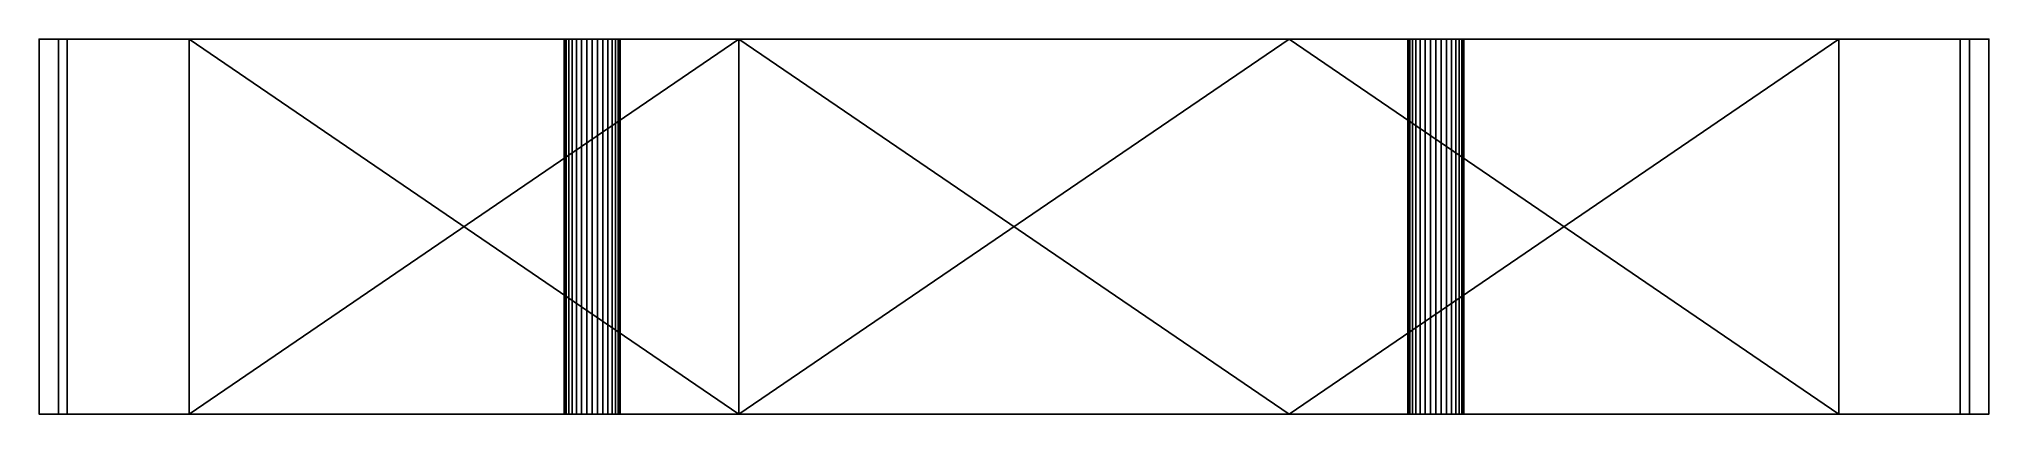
# Model space of a CAD drawing. Extents: x -52 to 52, y -209 to -189.
import ezdxf

# ---------------------------------------------------------------- set-up
doc = ezdxf.new("R2010")
doc.units = 0

msp = doc.modelspace()

# ---------------------------------------------------------------- linework, layer by layer
for points in [[(-50.96, -189.24, 20), (-50.96, -209.24, 20), (-52, -209.24, 55), (-52, -189.24, 55)], [(-50.96, -189.24, 20), (-52, -189.24, 55), (-44, -189.24, 55)], [(-44, -209.24, 55), (-44, -189.24, 55), (-52, -189.24, 55), (-52, -209.24, 55)], [(-44, -189.24, 43), (-44, -189.24, 20), (-50.96, -189.24, 20)], [(-44, -189.24, 55), (-44, -189.24, 43), (-50.96, -189.24, 20)], [(-50.49, -189.24, 0), (-50.96, -189.24, 20), (-44, -189.24, 20)], [(-50.96, -209.24, 20), (-50.96, -189.24, 20), (-50.49, -189.24, 0), (-50.49, -209.24, 0)], [(-50.49, -189.24, 0), (-44, -189.24, 20), (-44, -189.24, 13.33)], [(-44, -189.24, 13.33), (-44, -189.24, 0), (-50.49, -189.24, 0)], [(-50.49, -209.24, 0), (-50.49, -189.24, 0), (-44, -189.24, 0), (-44, -209.24, 0)], [(-44, -189.24, 43), (-44, -209.24, 43), (-44, -209.24, 20), (-44, -189.24, 20)], [(-44, -189.24, 13.33), (-44, -189.24, 6.67), (-44, -189.24, 0)], [(-14.67, -189.24, 20), (-44, -189.24, 20), (-44, -209.24, 20)], [(-14.67, -189.24, 20), (-44, -209.24, 20), (-14.67, -209.24, 20)], [(-14.67, -209.24, 0), (-44, -209.24, 0), (-44, -189.24, 0)], [(-14.67, -209.24, 0), (-44, -189.24, 0), (-14.67, -189.24, 0)], [(-44, -189.24, 55), (-44, -209.24, 55), (-44, -209.24, 43), (-44, -189.24, 43)], [(-44, -189.24, 55), (44, -189.24, 55), (44, -209.24, 55), (-44, -209.24, 55)], [(-44, -209.24, 43), (44, -209.24, 43), (44, -189.24, 43), (-44, -189.24, 43)], [(44, -189.24, 55), (-44, -189.24, 55), (-44, -189.24, 43), (44, -189.24, 43)], [(-44, -189.24, 0), (-44, -189.24, 6.67), (-14.67, -189.24, 6.67), (-14.67, -189.24, 0)], [(-14.67, -189.24, 6.67), (-44, -189.24, 6.67), (-44, -189.24, 13.33)], [(-44, -189.24, 13.33), (-24, -189.24, 10), (-23.97, -189.24, 9.71)], [(-44, -189.24, 13.33), (-23.97, -189.24, 9.71), (-23.89, -189.24, 9.43)], [(-44, -189.24, 13.33), (-23.89, -189.24, 9.43), (-23.75, -189.24, 9.17)], [(-44, -189.24, 13.33), (-23.75, -189.24, 9.17), (-23.56, -189.24, 8.94)], [(-44, -189.24, 13.33), (-23.56, -189.24, 8.94), (-23.33, -189.24, 8.75)], [(-44, -189.24, 13.33), (-23.33, -189.24, 8.75), (-23.07, -189.24, 8.61)], [(-44, -189.24, 13.33), (-23.07, -189.24, 8.61), (-22.79, -189.24, 8.53)], [(-14.67, -189.24, 6.67), (-44, -189.24, 13.33), (-22.79, -189.24, 8.53)], [(-44, -189.24, 13.33), (-44, -189.24, 20), (-14.67, -189.24, 20), (-14.67, -189.24, 13.33)], [(-23.97, -189.24, 10.29), (-24, -189.24, 10), (-44, -189.24, 13.33)], [(-23.89, -189.24, 10.57), (-23.97, -189.24, 10.29), (-44, -189.24, 13.33)], [(-23.75, -189.24, 10.83), (-23.89, -189.24, 10.57), (-44, -189.24, 13.33)], [(-23.56, -189.24, 11.06), (-23.75, -189.24, 10.83), (-44, -189.24, 13.33)], [(-23.33, -189.24, 11.25), (-23.56, -189.24, 11.06), (-44, -189.24, 13.33)], [(-23.07, -189.24, 11.39), (-23.33, -189.24, 11.25), (-44, -189.24, 13.33)], [(-22.79, -189.24, 11.47), (-23.07, -189.24, 11.39), (-44, -189.24, 13.33)], [(-14.67, -189.24, 13.33), (-22.79, -189.24, 11.47), (-44, -189.24, 13.33)], [(-23.97, -209.24, 9.71), (-23.97, -189.24, 9.71), (-24, -189.24, 10), (-24, -209.24, 10)], [(-24, -209.24, 10), (-24, -189.24, 10), (-23.97, -189.24, 10.29), (-23.97, -209.24, 10.29)], [(-23.89, -209.24, 9.43), (-23.89, -189.24, 9.43), (-23.97, -189.24, 9.71), (-23.97, -209.24, 9.71)], [(-23.97, -209.24, 10.29), (-23.97, -189.24, 10.29), (-23.89, -189.24, 10.57), (-23.89, -209.24, 10.57)], [(-23.75, -209.24, 9.17), (-23.75, -189.24, 9.17), (-23.89, -189.24, 9.43), (-23.89, -209.24, 9.43)], [(-23.89, -209.24, 10.57), (-23.89, -189.24, 10.57), (-23.75, -189.24, 10.83), (-23.75, -209.24, 10.83)], [(-23.56, -209.24, 8.94), (-23.56, -189.24, 8.94), (-23.75, -189.24, 9.17), (-23.75, -209.24, 9.17)], [(-23.75, -209.24, 10.83), (-23.75, -189.24, 10.83), (-23.56, -189.24, 11.06), (-23.56, -209.24, 11.06)], [(-23.33, -209.24, 8.75), (-23.33, -189.24, 8.75), (-23.56, -189.24, 8.94), (-23.56, -209.24, 8.94)], [(-23.56, -209.24, 11.06), (-23.56, -189.24, 11.06), (-23.33, -189.24, 11.25), (-23.33, -209.24, 11.25)], [(-23.07, -209.24, 8.61), (-23.07, -189.24, 8.61), (-23.33, -189.24, 8.75), (-23.33, -209.24, 8.75)], [(-23.33, -209.24, 11.25), (-23.33, -189.24, 11.25), (-23.07, -189.24, 11.39), (-23.07, -209.24, 11.39)], [(-22.79, -209.24, 8.53), (-22.79, -189.24, 8.53), (-23.07, -189.24, 8.61), (-23.07, -209.24, 8.61)], [(-23.07, -209.24, 11.39), (-23.07, -189.24, 11.39), (-22.79, -189.24, 11.47), (-22.79, -209.24, 11.47)], [(-14.67, -189.24, 6.67), (-22.79, -189.24, 8.53), (-22.5, -189.24, 8.5)], [(-14.67, -189.24, 13.33), (-22.5, -189.24, 11.5), (-22.79, -189.24, 11.47)], [(-22.5, -209.24, 8.5), (-22.5, -189.24, 8.5), (-22.79, -189.24, 8.53), (-22.79, -209.24, 8.53)], [(-22.79, -209.24, 11.47), (-22.79, -189.24, 11.47), (-22.5, -189.24, 11.5), (-22.5, -209.24, 11.5)], [(-22.5, -189.24, 8.5), (-22.21, -189.24, 8.53), (-14.67, -189.24, 6.67)], [(-14.67, -189.24, 13.33), (-22.21, -189.24, 11.47), (-22.5, -189.24, 11.5)], [(-22.21, -209.24, 8.53), (-22.21, -189.24, 8.53), (-22.5, -189.24, 8.5), (-22.5, -209.24, 8.5)], [(-22.5, -209.24, 11.5), (-22.5, -189.24, 11.5), (-22.21, -189.24, 11.47), (-22.21, -209.24, 11.47)], [(-22.21, -189.24, 8.53), (-21.93, -189.24, 8.61), (-14.67, -189.24, 6.67)], [(-14.67, -189.24, 13.33), (-21.93, -189.24, 11.39), (-22.21, -189.24, 11.47)], [(-22.21, -209.24, 11.47), (-22.21, -189.24, 11.47), (-21.93, -189.24, 11.39), (-21.93, -209.24, 11.39)], [(-21.93, -209.24, 8.61), (-21.93, -189.24, 8.61), (-22.21, -189.24, 8.53), (-22.21, -209.24, 8.53)], [(-21.93, -189.24, 8.61), (-21.67, -189.24, 8.75), (-14.67, -189.24, 6.67)], [(-14.67, -189.24, 13.33), (-21.67, -189.24, 11.25), (-21.93, -189.24, 11.39)], [(-21.93, -209.24, 11.39), (-21.93, -189.24, 11.39), (-21.67, -189.24, 11.25), (-21.67, -209.24, 11.25)], [(-21.67, -209.24, 8.75), (-21.67, -189.24, 8.75), (-21.93, -189.24, 8.61), (-21.93, -209.24, 8.61)], [(-21.67, -189.24, 8.75), (-21.44, -189.24, 8.94), (-14.67, -189.24, 6.67)], [(-21.67, -209.24, 11.25), (-21.67, -189.24, 11.25), (-21.44, -189.24, 11.06), (-21.44, -209.24, 11.06)], [(-14.67, -189.24, 13.33), (-21.44, -189.24, 11.06), (-21.67, -189.24, 11.25)], [(-21.44, -209.24, 8.94), (-21.44, -189.24, 8.94), (-21.67, -189.24, 8.75), (-21.67, -209.24, 8.75)], [(-21.44, -189.24, 8.94), (-21.25, -189.24, 9.17), (-14.67, -189.24, 6.67)], [(-21.44, -209.24, 11.06), (-21.44, -189.24, 11.06), (-21.25, -189.24, 10.83), (-21.25, -209.24, 10.83)], [(-14.67, -189.24, 13.33), (-21.25, -189.24, 10.83), (-21.44, -189.24, 11.06)], [(-21.25, -209.24, 9.17), (-21.25, -189.24, 9.17), (-21.44, -189.24, 8.94), (-21.44, -209.24, 8.94)], [(-21.25, -189.24, 9.17), (-21.11, -189.24, 9.43), (-14.67, -189.24, 6.67)], [(-21.25, -209.24, 10.83), (-21.25, -189.24, 10.83), (-21.11, -189.24, 10.57), (-21.11, -209.24, 10.57)], [(-14.67, -189.24, 13.33), (-21.11, -189.24, 10.57), (-21.25, -189.24, 10.83)], [(-21.11, -209.24, 9.43), (-21.11, -189.24, 9.43), (-21.25, -189.24, 9.17), (-21.25, -209.24, 9.17)], [(-21.11, -189.24, 9.43), (-21.03, -189.24, 9.71), (-14.67, -189.24, 6.67)], [(-14.67, -189.24, 13.33), (-21.03, -189.24, 10.29), (-21.11, -189.24, 10.57)], [(-21.11, -209.24, 10.57), (-21.11, -189.24, 10.57), (-21.03, -189.24, 10.29), (-21.03, -209.24, 10.29)], [(-21.03, -209.24, 9.71), (-21.03, -189.24, 9.71), (-21.11, -189.24, 9.43), (-21.11, -209.24, 9.43)], [(-21.03, -189.24, 9.71), (-21, -189.24, 10), (-14.67, -189.24, 6.67)], [(-14.67, -189.24, 13.33), (-21, -189.24, 10), (-21.03, -189.24, 10.29)], [(-21.03, -209.24, 10.29), (-21.03, -189.24, 10.29), (-21, -189.24, 10), (-21, -209.24, 10)], [(-21, -209.24, 10), (-21, -189.24, 10), (-21.03, -189.24, 9.71), (-21.03, -209.24, 9.71)], [(-21, -189.24, 10), (-14.67, -189.24, 13.33), (-14.67, -189.24, 6.67)], [(14.67, -189.24, 20), (-14.67, -189.24, 20), (-14.67, -209.24, 20)], [(-14.67, -209.24, 20), (44, -209.24, 20), (14.67, -189.24, 20)], [(-14.67, -189.24, 0), (14.67, -189.24, 0), (44, -189.24, 0)], [(14.67, -209.24, 0), (-14.67, -209.24, 0), (-14.67, -189.24, 0)], [(-14.67, -189.24, 0), (44, -189.24, 0), (14.67, -209.24, 0)], [(-14.67, -189.24, 0), (-14.67, -189.24, 6.67), (14.67, -189.24, 6.67), (14.67, -189.24, 0)], [(-14.67, -189.24, 6.67), (-14.67, -189.24, 13.33), (14.67, -189.24, 13.33), (14.67, -189.24, 6.67)], [(-14.67, -189.24, 13.33), (-14.67, -189.24, 20), (14.67, -189.24, 20), (14.67, -189.24, 13.33)], [(44, -209.24, 20), (44, -189.24, 20), (14.67, -189.24, 20)], [(14.67, -189.24, 13.33), (14.67, -189.24, 20), (44, -189.24, 20), (44, -189.24, 13.33)], [(44, -189.24, 0), (44, -209.24, 0), (14.67, -209.24, 0)], [(14.67, -189.24, 0), (14.67, -189.24, 6.67), (44, -189.24, 6.67), (44, -189.24, 0)], [(14.67, -189.24, 6.67), (14.67, -189.24, 13.33), (21, -189.24, 10)], [(14.67, -189.24, 6.67), (21, -189.24, 10), (21.03, -189.24, 9.71)], [(44, -189.24, 13.33), (44, -189.24, 6.67), (14.67, -189.24, 6.67)], [(14.67, -189.24, 6.67), (21.03, -189.24, 9.71), (21.11, -189.24, 9.43)], [(14.67, -189.24, 6.67), (21.11, -189.24, 9.43), (21.25, -189.24, 9.17)], [(14.67, -189.24, 6.67), (21.25, -189.24, 9.17), (21.44, -189.24, 8.94)], [(14.67, -189.24, 6.67), (21.44, -189.24, 8.94), (21.67, -189.24, 8.75)], [(14.67, -189.24, 6.67), (21.67, -189.24, 8.75), (21.93, -189.24, 8.61)], [(14.67, -189.24, 6.67), (21.93, -189.24, 8.61), (22.21, -189.24, 8.53)], [(14.67, -189.24, 6.67), (22.21, -189.24, 8.53), (22.5, -189.24, 8.5)], [(22.79, -189.24, 8.53), (44, -189.24, 13.33), (14.67, -189.24, 6.67)], [(14.67, -189.24, 6.67), (22.5, -189.24, 8.5), (22.79, -189.24, 8.53)], [(21.03, -189.24, 10.29), (21, -189.24, 10), (14.67, -189.24, 13.33)], [(21.11, -189.24, 10.57), (21.03, -189.24, 10.29), (14.67, -189.24, 13.33)], [(21.25, -189.24, 10.83), (21.11, -189.24, 10.57), (14.67, -189.24, 13.33)], [(21.44, -189.24, 11.06), (21.25, -189.24, 10.83), (14.67, -189.24, 13.33)], [(21.67, -189.24, 11.25), (21.44, -189.24, 11.06), (14.67, -189.24, 13.33)], [(21.93, -189.24, 11.39), (21.67, -189.24, 11.25), (14.67, -189.24, 13.33)], [(22.21, -189.24, 11.47), (21.93, -189.24, 11.39), (14.67, -189.24, 13.33)], [(14.67, -189.24, 13.33), (44, -189.24, 13.33), (22.5, -189.24, 11.5)], [(22.5, -189.24, 11.5), (22.21, -189.24, 11.47), (14.67, -189.24, 13.33)], [(21.03, -209.24, 9.71), (21.03, -189.24, 9.71), (21, -189.24, 10), (21, -209.24, 10)], [(21, -209.24, 10), (21, -189.24, 10), (21.03, -189.24, 10.29), (21.03, -209.24, 10.29)], [(21.11, -209.24, 9.43), (21.11, -189.24, 9.43), (21.03, -189.24, 9.71), (21.03, -209.24, 9.71)], [(21.03, -209.24, 10.29), (21.03, -189.24, 10.29), (21.11, -189.24, 10.57), (21.11, -209.24, 10.57)], [(21.25, -209.24, 9.17), (21.25, -189.24, 9.17), (21.11, -189.24, 9.43), (21.11, -209.24, 9.43)], [(21.11, -209.24, 10.57), (21.11, -189.24, 10.57), (21.25, -189.24, 10.83), (21.25, -209.24, 10.83)], [(21.44, -209.24, 8.94), (21.44, -189.24, 8.94), (21.25, -189.24, 9.17), (21.25, -209.24, 9.17)], [(21.25, -209.24, 10.83), (21.25, -189.24, 10.83), (21.44, -189.24, 11.06), (21.44, -209.24, 11.06)], [(21.67, -209.24, 8.75), (21.67, -189.24, 8.75), (21.44, -189.24, 8.94), (21.44, -209.24, 8.94)], [(21.44, -209.24, 11.06), (21.44, -189.24, 11.06), (21.67, -189.24, 11.25), (21.67, -209.24, 11.25)], [(21.93, -209.24, 8.61), (21.93, -189.24, 8.61), (21.67, -189.24, 8.75), (21.67, -209.24, 8.75)], [(21.67, -209.24, 11.25), (21.67, -189.24, 11.25), (21.93, -189.24, 11.39), (21.93, -209.24, 11.39)], [(22.21, -209.24, 8.53), (22.21, -189.24, 8.53), (21.93, -189.24, 8.61), (21.93, -209.24, 8.61)], [(21.93, -209.24, 11.39), (21.93, -189.24, 11.39), (22.21, -189.24, 11.47), (22.21, -209.24, 11.47)], [(22.5, -209.24, 8.5), (22.5, -189.24, 8.5), (22.21, -189.24, 8.53), (22.21, -209.24, 8.53)], [(22.21, -209.24, 11.47), (22.21, -189.24, 11.47), (22.5, -189.24, 11.5), (22.5, -209.24, 11.5)], [(44, -189.24, 13.33), (22.79, -189.24, 11.47), (22.5, -189.24, 11.5)], [(22.79, -209.24, 8.53), (22.79, -189.24, 8.53), (22.5, -189.24, 8.5), (22.5, -209.24, 8.5)], [(22.5, -209.24, 11.5), (22.5, -189.24, 11.5), (22.79, -189.24, 11.47), (22.79, -209.24, 11.47)], [(22.79, -189.24, 8.53), (23.07, -189.24, 8.61), (44, -189.24, 13.33)], [(44, -189.24, 13.33), (23.07, -189.24, 11.39), (22.79, -189.24, 11.47)], [(22.79, -209.24, 11.47), (22.79, -189.24, 11.47), (23.07, -189.24, 11.39), (23.07, -209.24, 11.39)], [(23.07, -209.24, 8.61), (23.07, -189.24, 8.61), (22.79, -189.24, 8.53), (22.79, -209.24, 8.53)], [(23.07, -189.24, 8.61), (23.33, -189.24, 8.75), (44, -189.24, 13.33)], [(44, -189.24, 13.33), (23.33, -189.24, 11.25), (23.07, -189.24, 11.39)], [(23.07, -209.24, 11.39), (23.07, -189.24, 11.39), (23.33, -189.24, 11.25), (23.33, -209.24, 11.25)], [(23.33, -209.24, 8.75), (23.33, -189.24, 8.75), (23.07, -189.24, 8.61), (23.07, -209.24, 8.61)], [(23.33, -189.24, 8.75), (23.56, -189.24, 8.94), (44, -189.24, 13.33)], [(44, -189.24, 13.33), (23.56, -189.24, 11.06), (23.33, -189.24, 11.25)], [(23.33, -209.24, 11.25), (23.33, -189.24, 11.25), (23.56, -189.24, 11.06), (23.56, -209.24, 11.06)], [(23.56, -209.24, 8.94), (23.56, -189.24, 8.94), (23.33, -189.24, 8.75), (23.33, -209.24, 8.75)], [(23.56, -189.24, 8.94), (23.75, -189.24, 9.17), (44, -189.24, 13.33)], [(44, -189.24, 13.33), (23.75, -189.24, 10.83), (23.56, -189.24, 11.06)], [(23.56, -209.24, 11.06), (23.56, -189.24, 11.06), (23.75, -189.24, 10.83), (23.75, -209.24, 10.83)], [(23.75, -209.24, 9.17), (23.75, -189.24, 9.17), (23.56, -189.24, 8.94), (23.56, -209.24, 8.94)], [(23.75, -189.24, 9.17), (23.89, -189.24, 9.43), (44, -189.24, 13.33)], [(44, -189.24, 13.33), (23.89, -189.24, 10.57), (23.75, -189.24, 10.83)], [(23.75, -209.24, 10.83), (23.75, -189.24, 10.83), (23.89, -189.24, 10.57), (23.89, -209.24, 10.57)], [(23.89, -209.24, 9.43), (23.89, -189.24, 9.43), (23.75, -189.24, 9.17), (23.75, -209.24, 9.17)], [(23.89, -189.24, 9.43), (23.97, -189.24, 9.71), (44, -189.24, 13.33)], [(44, -189.24, 13.33), (23.97, -189.24, 10.29), (23.89, -189.24, 10.57)], [(23.89, -209.24, 10.57), (23.89, -189.24, 10.57), (23.97, -189.24, 10.29), (23.97, -209.24, 10.29)], [(23.97, -209.24, 9.71), (23.97, -189.24, 9.71), (23.89, -189.24, 9.43), (23.89, -209.24, 9.43)], [(23.97, -189.24, 9.71), (24, -189.24, 10), (44, -189.24, 13.33)], [(44, -189.24, 13.33), (24, -189.24, 10), (23.97, -189.24, 10.29)], [(23.97, -209.24, 10.29), (23.97, -189.24, 10.29), (24, -189.24, 10), (24, -209.24, 10)], [(24, -209.24, 10), (24, -189.24, 10), (23.97, -189.24, 9.71), (23.97, -209.24, 9.71)], [(50.47, -189.24, 0), (44, -189.24, 0), (44, -189.24, 6.67)], [(44, -189.24, 13.33), (44, -189.24, 20), (50.96, -189.24, 20)], [(50.47, -189.24, 0), (44, -189.24, 6.67), (44, -189.24, 13.33)], [(44, -189.24, 13.33), (50.96, -189.24, 20), (50.47, -189.24, 0)], [(44, -209.24, 0), (44, -189.24, 0), (50.47, -189.24, 0), (50.47, -209.24, 0)], [(44, -189.24, 55), (44, -209.24, 55), (52, -209.24, 55), (52, -189.24, 55)], [(44, -189.24, 43), (44, -209.24, 43), (44, -209.24, 55), (44, -189.24, 55)], [(52, -189.24, 55), (50.96, -189.24, 20), (44, -189.24, 20)], [(44, -189.24, 43), (44, -189.24, 55), (52, -189.24, 55)], [(44, -189.24, 20), (44, -189.24, 43), (52, -189.24, 55)], [(44, -189.24, 20), (44, -209.24, 20), (44, -209.24, 43), (44, -189.24, 43)], [(50.96, -189.24, 20), (50.96, -209.24, 20), (50.47, -209.24, 0), (50.47, -189.24, 0)], [(50.96, -209.24, 20), (50.96, -189.24, 20), (52, -189.24, 55), (52, -209.24, 55)], [(-44, -209.24, 43), (-44, -209.24, 55), (-52, -209.24, 55)], [(-52, -209.24, 55), (-50.96, -209.24, 20), (-44, -209.24, 20)], [(-52, -209.24, 55), (-44, -209.24, 20), (-44, -209.24, 43)], [(-44, -209.24, 13.33), (-44, -209.24, 20), (-50.96, -209.24, 20)], [(-50.96, -209.24, 20), (-50.49, -209.24, 0), (-44, -209.24, 0)], [(-44, -209.24, 6.67), (-44, -209.24, 13.33), (-50.96, -209.24, 20)], [(-50.96, -209.24, 20), (-44, -209.24, 0), (-44, -209.24, 6.67)], [(44, -209.24, 43), (-44, -209.24, 43), (-44, -209.24, 55), (44, -209.24, 55)], [(-44, -209.24, 20), (-44, -209.24, 13.33), (-14.67, -209.24, 13.33), (-14.67, -209.24, 20)], [(-14.67, -209.24, 13.33), (-44, -209.24, 13.33), (-44, -209.24, 6.67)], [(-44, -209.24, 6.67), (-24, -209.24, 10), (-23.97, -209.24, 10.29)], [(-44, -209.24, 6.67), (-23.97, -209.24, 10.29), (-23.89, -209.24, 10.57)], [(-44, -209.24, 6.67), (-23.89, -209.24, 10.57), (-23.75, -209.24, 10.83)], [(-44, -209.24, 6.67), (-23.75, -209.24, 10.83), (-23.56, -209.24, 11.06)], [(-44, -209.24, 6.67), (-23.56, -209.24, 11.06), (-23.33, -209.24, 11.25)], [(-44, -209.24, 6.67), (-23.33, -209.24, 11.25), (-23.07, -209.24, 11.39)], [(-44, -209.24, 6.67), (-23.07, -209.24, 11.39), (-22.79, -209.24, 11.47)], [(-14.67, -209.24, 13.33), (-44, -209.24, 6.67), (-22.79, -209.24, 11.47)], [(-44, -209.24, 6.67), (-44, -209.24, 0), (-14.67, -209.24, 0), (-14.67, -209.24, 6.67)], [(-23.97, -209.24, 9.71), (-24, -209.24, 10), (-44, -209.24, 6.67)], [(-23.89, -209.24, 9.43), (-23.97, -209.24, 9.71), (-44, -209.24, 6.67)], [(-23.75, -209.24, 9.17), (-23.89, -209.24, 9.43), (-44, -209.24, 6.67)], [(-23.56, -209.24, 8.94), (-23.75, -209.24, 9.17), (-44, -209.24, 6.67)], [(-23.33, -209.24, 8.75), (-23.56, -209.24, 8.94), (-44, -209.24, 6.67)], [(-23.07, -209.24, 8.61), (-23.33, -209.24, 8.75), (-44, -209.24, 6.67)], [(-22.79, -209.24, 8.53), (-23.07, -209.24, 8.61), (-44, -209.24, 6.67)], [(-22.5, -209.24, 8.5), (-22.79, -209.24, 8.53), (-44, -209.24, 6.67)], [(-22.5, -209.24, 8.5), (-44, -209.24, 6.67), (-14.67, -209.24, 6.67)], [(-14.67, -209.24, 13.33), (-22.79, -209.24, 11.47), (-22.5, -209.24, 11.5)], [(-22.5, -209.24, 11.5), (-22.21, -209.24, 11.47), (-14.67, -209.24, 13.33)], [(-14.67, -209.24, 6.67), (-22.21, -209.24, 8.53), (-22.5, -209.24, 8.5)], [(-22.21, -209.24, 11.47), (-21.93, -209.24, 11.39), (-14.67, -209.24, 13.33)], [(-14.67, -209.24, 6.67), (-21.93, -209.24, 8.61), (-22.21, -209.24, 8.53)], [(-21.93, -209.24, 11.39), (-21.67, -209.24, 11.25), (-14.67, -209.24, 13.33)], [(-14.67, -209.24, 6.67), (-21.67, -209.24, 8.75), (-21.93, -209.24, 8.61)], [(-21.67, -209.24, 11.25), (-21.44, -209.24, 11.06), (-14.67, -209.24, 13.33)], [(-14.67, -209.24, 6.67), (-21.44, -209.24, 8.94), (-21.67, -209.24, 8.75)], [(-21.44, -209.24, 11.06), (-21.25, -209.24, 10.83), (-14.67, -209.24, 13.33)], [(-14.67, -209.24, 6.67), (-21.25, -209.24, 9.17), (-21.44, -209.24, 8.94)], [(-21.25, -209.24, 10.83), (-21.11, -209.24, 10.57), (-14.67, -209.24, 13.33)], [(-14.67, -209.24, 6.67), (-21.11, -209.24, 9.43), (-21.25, -209.24, 9.17)], [(-21.11, -209.24, 10.57), (-21.03, -209.24, 10.29), (-14.67, -209.24, 13.33)], [(-14.67, -209.24, 6.67), (-21.03, -209.24, 9.71), (-21.11, -209.24, 9.43)], [(-21.03, -209.24, 10.29), (-21, -209.24, 10), (-14.67, -209.24, 13.33)], [(-14.67, -209.24, 6.67), (-21, -209.24, 10), (-21.03, -209.24, 9.71)], [(-14.67, -209.24, 6.67), (-14.67, -209.24, 13.33), (-21, -209.24, 10)], [(-14.67, -209.24, 20), (14.67, -209.24, 20), (44, -209.24, 20)], [(-14.67, -209.24, 20), (-14.67, -209.24, 13.33), (14.67, -209.24, 13.33), (14.67, -209.24, 20)], [(-14.67, -209.24, 13.33), (-14.67, -209.24, 6.67), (14.67, -209.24, 6.67), (14.67, -209.24, 13.33)], [(-14.67, -209.24, 6.67), (-14.67, -209.24, 0), (14.67, -209.24, 0), (14.67, -209.24, 6.67)], [(14.67, -209.24, 6.67), (14.67, -209.24, 0), (44, -209.24, 0), (44, -209.24, 6.67)], [(14.67, -209.24, 20), (14.67, -209.24, 13.33), (44, -209.24, 13.33), (44, -209.24, 20)], [(21, -209.24, 10), (14.67, -209.24, 13.33), (14.67, -209.24, 6.67)], [(21.03, -209.24, 9.71), (21, -209.24, 10), (14.67, -209.24, 6.67)], [(21.11, -209.24, 9.43), (21.03, -209.24, 9.71), (14.67, -209.24, 6.67)], [(21.25, -209.24, 9.17), (21.11, -209.24, 9.43), (14.67, -209.24, 6.67)], [(21.44, -209.24, 8.94), (21.25, -209.24, 9.17), (14.67, -209.24, 6.67)], [(21.67, -209.24, 8.75), (21.44, -209.24, 8.94), (14.67, -209.24, 6.67)], [(21.93, -209.24, 8.61), (21.67, -209.24, 8.75), (14.67, -209.24, 6.67)], [(22.21, -209.24, 8.53), (21.93, -209.24, 8.61), (14.67, -209.24, 6.67)], [(14.67, -209.24, 6.67), (44, -209.24, 6.67), (22.5, -209.24, 8.5)], [(14.67, -209.24, 6.67), (22.5, -209.24, 8.5), (22.21, -209.24, 8.53)], [(44, -209.24, 6.67), (44, -209.24, 13.33), (14.67, -209.24, 13.33)], [(14.67, -209.24, 13.33), (21, -209.24, 10), (21.03, -209.24, 10.29)], [(14.67, -209.24, 13.33), (21.03, -209.24, 10.29), (21.11, -209.24, 10.57)], [(14.67, -209.24, 13.33), (21.11, -209.24, 10.57), (21.25, -209.24, 10.83)], [(14.67, -209.24, 13.33), (21.25, -209.24, 10.83), (21.44, -209.24, 11.06)], [(14.67, -209.24, 13.33), (21.44, -209.24, 11.06), (21.67, -209.24, 11.25)], [(14.67, -209.24, 13.33), (21.67, -209.24, 11.25), (21.93, -209.24, 11.39)], [(14.67, -209.24, 13.33), (21.93, -209.24, 11.39), (22.21, -209.24, 11.47)], [(14.67, -209.24, 13.33), (22.21, -209.24, 11.47), (22.5, -209.24, 11.5)], [(22.79, -209.24, 11.47), (44, -209.24, 6.67), (14.67, -209.24, 13.33)], [(22.5, -209.24, 11.5), (22.79, -209.24, 11.47), (14.67, -209.24, 13.33)], [(44, -209.24, 6.67), (22.79, -209.24, 8.53), (22.5, -209.24, 8.5)], [(44, -209.24, 6.67), (23.07, -209.24, 8.61), (22.79, -209.24, 8.53)], [(22.79, -209.24, 11.47), (23.07, -209.24, 11.39), (44, -209.24, 6.67)], [(44, -209.24, 6.67), (23.33, -209.24, 8.75), (23.07, -209.24, 8.61)], [(23.07, -209.24, 11.39), (23.33, -209.24, 11.25), (44, -209.24, 6.67)], [(44, -209.24, 6.67), (23.56, -209.24, 8.94), (23.33, -209.24, 8.75)], [(23.33, -209.24, 11.25), (23.56, -209.24, 11.06), (44, -209.24, 6.67)], [(44, -209.24, 6.67), (23.75, -209.24, 9.17), (23.56, -209.24, 8.94)], [(23.56, -209.24, 11.06), (23.75, -209.24, 10.83), (44, -209.24, 6.67)], [(44, -209.24, 6.67), (23.89, -209.24, 9.43), (23.75, -209.24, 9.17)], [(23.75, -209.24, 10.83), (23.89, -209.24, 10.57), (44, -209.24, 6.67)], [(44, -209.24, 6.67), (23.97, -209.24, 9.71), (23.89, -209.24, 9.43)], [(23.89, -209.24, 10.57), (23.97, -209.24, 10.29), (44, -209.24, 6.67)], [(44, -209.24, 6.67), (24, -209.24, 10), (23.97, -209.24, 9.71)], [(23.97, -209.24, 10.29), (24, -209.24, 10), (44, -209.24, 6.67)], [(50.96, -209.24, 20), (44, -209.24, 20), (44, -209.24, 13.33)], [(44, -209.24, 6.67), (44, -209.24, 0), (50.47, -209.24, 0)], [(50.96, -209.24, 20), (44, -209.24, 13.33), (44, -209.24, 6.67)], [(44, -209.24, 6.67), (50.47, -209.24, 0), (50.96, -209.24, 20)], [(44, -209.24, 43), (44, -209.24, 20), (50.96, -209.24, 20)], [(50.96, -209.24, 20), (52, -209.24, 55), (44, -209.24, 55)], [(50.96, -209.24, 20), (44, -209.24, 55), (44, -209.24, 43)]]:
    msp.add_3dface(points)

doc.saveas('drawing.dxf')
